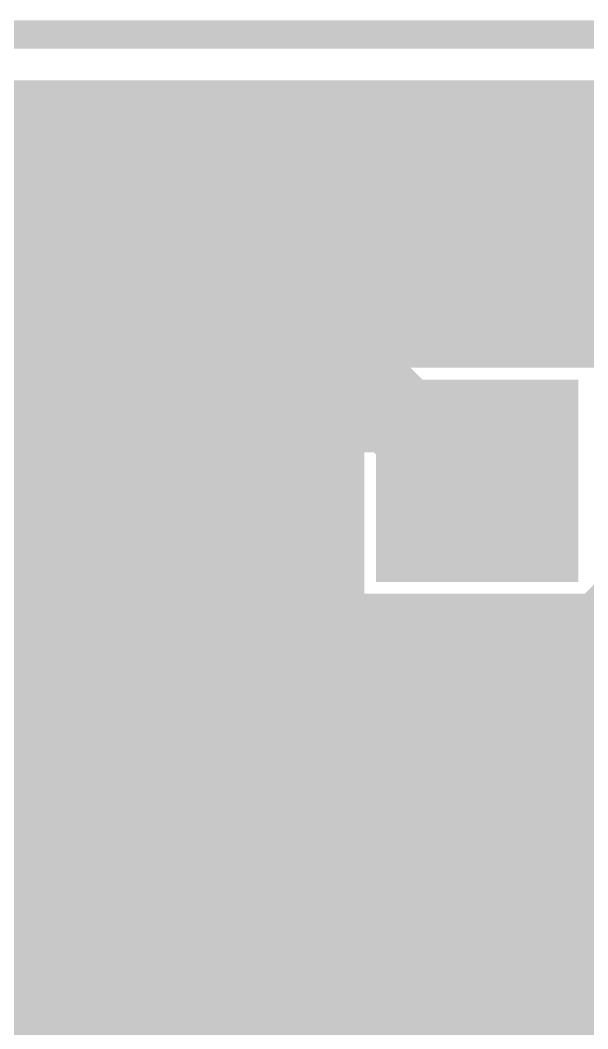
# Model space of a CAD drawing. Extents: x -7 to 100, y -42 to 30.
# Drawn here: x 31.5 to 36.54, y 21.17 to 30.13 of the extents above; entities that cross this region are included whole.
import ezdxf

# ---------------------------------------------------------------- set-up
doc = ezdxf.new("R2010")
doc.units = 0
doc.header["$MEASUREMENT"] = 0
doc.layers.get('0').update_dxf_attribs({"linetype": 'CONTINUOUS'})
for name, color, linetype in [('22-315-0_BOT', 7, 'CONTINUOUS'), ('22-315-0_DRD', 7, 'CONTINUOUS'), ('22-315-0_GND', 6, 'CONTINUOUS'), ('22-315-0_IN1', 4, 'CONTINUOUS'), ('22-315-0_SMB', 3, 'CONTINUOUS'), ('22-315-0_SMT', 5, 'CONTINUOUS'), ('22-315-0_SST', 12, 'CONTINUOUS'), ('22-315-0_TOP', 11, 'CONTINUOUS'), ('THRUHOLE_TAP', 15, 'CONTINUOUS')]:
    doc.layers.add(name, color=color, linetype=linetype)

# ---------------------------------------------------------------- blocks, each defined once
blk = doc.blocks.new('SQUARE_20')
blk.add_solid([(0.8001, 0.8001), (0.8001, -0.8001), (-0.8001, 0.8001), (-0.8001, -0.8001)])
blk = doc.blocks.new('SQUARE_71')
blk.add_solid([(0.89916, 0.89916), (0.89916, -0.89916), (-0.89916, 0.89916), (-0.89916, -0.89916)])
blk = doc.blocks.new('ROUND_84')
at = {"const_width": 0.50038}
blk.add_lwpolyline([(-0.25019, 0, 1), (0.25019, 0, 1)], format="xyb", close=True, dxfattribs=at)

msp = doc.modelspace()

# ---------------------------------------------------------------- linework, layer by layer
at = {"layer": '22-315-0_BOT'}
for points, const_width in [([(51.41976, 29.464), (5.99948, 29.464)], 0.254), ([(31.5214, 29.464), (31.5214, 25.7302)], 0.254), ([(31.75, 29.464), (31.75, 25.7302)], 0.254), ([(31.9786, 29.464), (31.9786, 25.7302)], 0.254), ([(32.2072, 29.464), (32.2072, 25.79624)], 0.254), ([(32.4358, 29.464), (32.4358, 26.02484)], 0.254), ([(32.6644, 29.464), (32.6644, 26.25344)], 0.254), ([(32.893, 29.464), (32.893, 26.48204)], 0.254), ([(33.1216, 29.464), (33.1216, 26.71064)], 0.254), ([(33.3502, 29.464), (33.3502, 26.93924)], 0.254), ([(33.5788, 29.464), (33.5788, 27.16784)], 0.254), ([(33.8074, 29.464), (33.8074, 27.39644)], 0.254), ([(34.036, 29.464), (34.036, 27.62504)], 0.254), ([(34.2646, 29.464), (34.2646, 27.85364)], 0.254), ([(34.4932, 29.464), (34.4932, 28.05176)], 0.254), ([(34.7218, 29.464), (34.7218, 28.0924)], 0.254), ([(34.9504, 29.464), (34.9504, 28.0924)], 0.254), ([(35.179, 29.464), (35.179, 28.0924)], 0.254), ([(35.4076, 29.464), (35.4076, 28.0924)], 0.254), ([(35.6362, 29.464), (35.6362, 28.0924)], 0.254), ([(35.8648, 29.464), (35.8648, 28.0924)], 0.254), ([(36.0934, 29.464), (36.0934, 28.0924)], 0.254), ([(36.322, 29.464), (36.322, 28.0924)], 0.254), ([(36.5506, 29.464), (36.5506, 28.0924)], 0.254), ([(51.32578, 29.4132), (6.08584, 29.4132)], 0.254), ([(51.08956, 29.1846), (6.41858, 29.1846)], 0.254), ([(50.86096, 28.956), (14.03604, 28.956)], 0.254), ([(-3.302, 16.891), (-3.302, 18.669), (-1.27, 20.701), (5.715, 20.701), (9.271, 24.257), (9.271, 27.559), (10.414, 28.702), (13.716, 28.702), (20.955, 21.463), (25.654, 21.463), (26.67, 20.447), (26.67, 20.193), (27.178, 19.685), (28.829, 19.685), (29.464, 20.32), (32.004, 20.32), (33.02, 21.336), (39.878, 21.336), (40.513, 20.701)], 0.2032), ([(50.63236, 28.7274), (14.26464, 28.7274)], 0.254), ([(50.40376, 28.4988), (14.49324, 28.4988)], 0.254), ([(47.1297, 28.2702), (26.72842, 28.2702)], 0.254), ([(34.47288, 28.0416), (26.72842, 28.0416)], 0.254), ([(44.704, 28.0924), (34.671, 28.0924)], 0.254), ([(34.38398, 27.97302), (32.14116, 25.7302)], 0.254), ([(34.22396, 27.813), (26.72842, 27.813)], 0.254), ([(30.48, 25.3238), (32.3088, 25.3238), (34.671, 27.686), (44.704, 27.686), (46.355, 26.035), (46.355, 24.638)], 0.2032), ([(33.99536, 27.5844), (26.72842, 27.5844)], 0.254), ([(33.76676, 27.3558), (31.2928, 27.3558)], 0.254), ([(34.83864, 27.2796), (34.72434, 27.1653)], 0.254), ([(44.53636, 27.2796), (34.83864, 27.2796)], 0.254), ([(34.9504, 27.2796), (34.9504, 27.1653)], 0.254), ([(35.179, 27.2796), (35.179, 27.1653)], 0.254), ([(35.4076, 27.2796), (35.4076, 27.1653)], 0.254), ([(35.6362, 27.2796), (35.6362, 27.1653)], 0.254), ([(35.8648, 27.2796), (35.8648, 27.1653)], 0.254), ([(36.0934, 27.2796), (36.0934, 27.1653)], 0.254), ([(36.322, 27.2796), (36.322, 27.1653)], 0.254), ([(36.5506, 27.2796), (36.5506, 27.1653)], 0.254), ([(33.53816, 27.1272), (31.2928, 27.1272)], 0.254), ([(36.6903, 27.1653), (34.72434, 27.1653)], 0.254), ([(33.30956, 26.8986), (31.2928, 26.8986)], 0.254), ([(34.4297, 26.87066), (32.6009, 25.03932)], 0.254), ([(34.4297, 26.87066), (34.4297, 24.9047)], 0.254), ([(33.08096, 26.67), (31.2928, 26.67)], 0.254), ([(34.4297, 26.67), (34.22904, 26.67)], 0.254), ([(34.2646, 26.70556), (34.2646, 21.7424)], 0.254), ([(32.85236, 26.4414), (31.2928, 26.4414)], 0.254), ([(34.4297, 26.4414), (34.00044, 26.4414)], 0.254), ([(34.036, 26.47696), (34.036, 21.7424)], 0.254), ([(33.8074, 26.24836), (33.8074, 21.7424)], 0.254), ([(32.62376, 26.2128), (31.2928, 26.2128)], 0.254), ([(34.4297, 26.2128), (33.77184, 26.2128)], 0.254), ([(32.39516, 25.9842), (31.2928, 25.9842)], 0.254), ([(34.4297, 25.9842), (33.54324, 25.9842)], 0.254), ([(33.5788, 26.01976), (33.5788, 21.7424)], 0.254), ([(33.3502, 25.79116), (33.3502, 21.7424)], 0.254), ([(32.16656, 25.7556), (31.2928, 25.7556)], 0.254), ([(32.14116, 25.7302), (31.2928, 25.7302)], 0.254), ([(34.4297, 25.7556), (33.31464, 25.7556)], 0.254), ([(34.4297, 25.527), (33.08604, 25.527)], 0.254), ([(33.1216, 25.56256), (33.1216, 21.7424)], 0.254), ([(32.893, 25.33396), (32.893, 21.72208)], 0.254), ([(34.4297, 25.2984), (32.85744, 25.2984)], 0.254), ([(34.4297, 25.0698), (32.62884, 25.0698)], 0.254), ([(32.6644, 25.10536), (32.6644, 21.55444)], 0.254), ([(32.3088, 24.9174), (31.2928, 24.9174)], 0.254), ([(31.5214, 24.9174), (31.5214, 20.7264)], 0.254), ([(31.75, 24.9174), (31.75, 20.7264)], 0.254), ([(31.9786, 24.9174), (31.9786, 20.86864)], 0.254), ([(32.2072, 24.9174), (32.2072, 21.09724)], 0.254), ([(32.4358, 24.93772), (32.4358, 21.32584)], 0.254), ([(36.6903, 24.9047), (34.4297, 24.9047)], 0.254), ([(34.4932, 24.9047), (34.4932, 21.7424)], 0.254), ([(34.7218, 24.9047), (34.7218, 21.7424)], 0.254), ([(34.9504, 24.9047), (34.9504, 21.7424)], 0.254), ([(35.179, 24.9047), (35.179, 21.7424)], 0.254), ([(35.4076, 24.9047), (35.4076, 21.7424)], 0.254), ([(35.6362, 24.9047), (35.6362, 21.7424)], 0.254), ([(35.8648, 24.9047), (35.8648, 21.7424)], 0.254), ([(36.0934, 24.9047), (36.0934, 21.7424)], 0.254), ([(36.322, 24.9047), (36.322, 21.7424)], 0.254), ([(36.5506, 24.9047), (36.5506, 21.7424)], 0.254), ([(39.8272, 24.8412), (31.2928, 24.8412)], 0.254), ([(39.8272, 24.6126), (31.2928, 24.6126)], 0.254), ([(39.8272, 24.384), (28.7782, 24.384)], 0.254), ([(39.8272, 24.1554), (26.4922, 24.1554)], 0.254), ([(39.8272, 23.9268), (28.7782, 23.9268)], 0.254), ([(39.8272, 23.6982), (28.7782, 23.6982)], 0.254), ([(39.8272, 23.4696), (28.7782, 23.4696)], 0.254), ([(39.8272, 23.241), (28.7782, 23.241)], 0.254), ([(39.8272, 23.0124), (28.7782, 23.0124)], 0.254), ([(39.8272, 22.7838), (28.7782, 22.7838)], 0.254), ([(39.8272, 22.5552), (28.7782, 22.5552)], 0.254), ([(39.8272, 22.3266), (28.7782, 22.3266)], 0.254), ([(39.8272, 22.098), (26.78684, 22.098)], 0.254), ([(46.69536, 21.8694), (27.01544, 21.8694)], 0.254), ([(39.878, 21.7424), (33.02, 21.7424)], 0.254), ([(32.75076, 21.6408), (31.2928, 21.6408)], 0.254), ([(32.73298, 21.62302), (31.83636, 20.7264)], 0.254), ([(32.52216, 21.4122), (31.2928, 21.4122)], 0.254), ([(32.29356, 21.1836), (31.2928, 21.1836)], 0.254)]:
    msp.add_lwpolyline(points, dxfattribs=dict(at, const_width=const_width))
at = {"layer": '22-315-0_BOT', "const_width": 0.254}
for points in [[(34.671, 28.0924, 0.1989133), (34.38363, 27.97337)], [(34.671, 28.0924, 0.1989133), (34.38363, 27.97337)], [(32.3088, 24.9174, 0.1989115), (32.59617, 25.03643)], [(33.02, 21.7424, 0.1989133), (32.73263, 21.62337)], [(33.02, 21.7424, 0.1989133), (32.73263, 21.62337)]]:
    msp.add_lwpolyline(points, format="xyb", dxfattribs=at)
at = {"layer": '22-315-0_DRD', "const_width": 0.254}
for points in [[(0, 0), (-7.00024, 0), (-7.00024, 29.99994), (99.9998, 29.99994), (99.9998, 0), (0, 0)], [(35.56, 26.67), (35.56, 25.4)], [(36.195, 26.035), (34.925, 26.035)]]:
    msp.add_lwpolyline(points, dxfattribs=at)
at = {"layer": '22-315-0_GND', "const_width": 0.254}
msp.add_lwpolyline([(0, 0), (-7.00024, 0), (-7.00024, 29.99994), (99.9998, 29.99994), (99.9998, 0), (0, 0)], dxfattribs=at)
at = {"layer": '22-315-0_IN1', "const_width": 0.254}
for points in [[(99.441, 29.337), (29.1338, 29.337)], [(99.441, 29.3116), (29.1338, 29.3116)], [(31.5976, 29.337), (31.5976, 2.25552)], [(31.8262, 29.337), (31.8262, 0.508)], [(32.0548, 29.337), (32.0548, 0.508)], [(32.2834, 29.337), (32.2834, 0.508)], [(32.512, 29.337), (32.512, 0.508)], [(32.7406, 29.337), (32.7406, 0.508)], [(32.9692, 29.337), (32.9692, 0.508)], [(33.1978, 29.337), (33.1978, 16.73098)], [(33.4264, 29.337), (33.4264, 16.96212)], [(33.655, 29.337), (33.655, 17.05102)], [(33.8836, 29.337), (33.8836, 17.05356)], [(34.1122, 29.337), (34.1122, 16.97736)], [(34.3408, 29.337), (34.3408, 16.76908)], [(34.5694, 29.337), (34.5694, 27.1653)], [(34.798, 29.337), (34.798, 27.1653)], [(35.0266, 29.337), (35.0266, 27.1653)], [(35.2552, 29.337), (35.2552, 27.1653)], [(35.4838, 29.337), (35.4838, 27.1653)], [(35.7124, 29.337), (35.7124, 27.1653)], [(35.941, 29.337), (35.941, 27.1653)], [(36.1696, 29.337), (36.1696, 27.1653)], [(36.3982, 29.337), (36.3982, 27.1653)], [(36.6268, 29.337), (36.6268, 27.1653)], [(99.441, 29.083), (29.1338, 29.083)], [(99.441, 28.8544), (29.1338, 28.8544)], [(99.441, 28.6258), (29.1338, 28.6258)], [(47.1297, 28.3972), (29.1338, 28.3972)], [(47.1297, 28.1686), (29.1338, 28.1686)], [(47.1297, 27.94), (29.1338, 27.94)], [(47.1297, 27.7114), (29.1338, 27.7114)], [(47.1297, 27.4828), (29.1338, 27.4828)], [(47.1297, 27.2542), (29.1338, 27.2542)], [(36.6903, 27.1653), (34.4297, 27.1653), (34.4297, 24.9047)], [(34.4297, 27.0256), (29.1338, 27.0256)], [(34.4297, 26.797), (29.1338, 26.797)], [(34.4297, 26.5684), (29.1338, 26.5684)], [(34.4297, 26.3398), (29.1338, 26.3398)], [(34.4297, 26.1112), (29.1338, 26.1112)], [(34.4297, 25.8826), (29.1338, 25.8826)], [(34.4297, 25.654), (29.1338, 25.654)], [(34.4297, 25.4254), (29.1338, 25.4254)], [(34.4297, 25.1968), (29.1338, 25.1968)], [(34.4297, 24.9682), (29.1338, 24.9682)], [(36.6903, 24.9047), (34.4297, 24.9047)], [(34.5694, 24.9047), (34.5694, 0.508)], [(34.798, 24.9047), (34.798, 0.508)], [(35.0266, 24.9047), (35.0266, 20.35302)], [(35.2552, 24.9047), (35.2552, 20.64766)], [(35.4838, 24.9047), (35.4838, 20.828)], [(35.7124, 24.9047), (35.7124, 20.9423)], [(35.941, 24.9047), (35.941, 21.0058)], [(36.1696, 24.9047), (36.1696, 21.0312)], [(36.3982, 24.9047), (36.3982, 21.01596)], [(36.6268, 24.9047), (36.6268, 20.96008)], [(45.6819, 24.7396), (29.1338, 24.7396)], [(45.68698, 24.511), (29.1338, 24.511)], [(45.77588, 24.2824), (29.1338, 24.2824)], [(46.00702, 24.0538), (29.1338, 24.0538)], [(56.25338, 23.8252), (29.1338, 23.8252)], [(58.63844, 23.5966), (29.1338, 23.5966)], [(41.66616, 23.368), (29.1338, 23.368)], [(41.3639, 23.1394), (29.1338, 23.1394)], [(41.25214, 22.9108), (29.1338, 22.9108)], [(41.23182, 22.6822), (29.1338, 22.6822)], [(41.29024, 22.4536), (29.1338, 22.4536)], [(41.45788, 22.225), (29.1338, 22.225)], [(46.95444, 21.9964), (29.1338, 21.9964)], [(46.59122, 21.7678), (29.1338, 21.7678)], [(46.46676, 21.5392), (29.1338, 21.5392)], [(40.21074, 21.3106), (29.1338, 21.3106)], [(39.94912, 21.082), (29.1338, 21.082)]]:
    msp.add_lwpolyline(points, dxfattribs=at)
at = {"layer": '22-315-0_SST'}
for points, const_width in [([(45.50918, 23.6855), (45.50918, 29.43352), (33.1089, 29.43352), (33.1089, 23.6855), (45.50918, 23.6855)], 0.20066), ([(33.1089, 25.53462), (33.9598, 25.53462), (33.9598, 28.58516), (44.70908, 28.58516), (44.70908, 25.53462), (45.50918, 25.53462)], 0.20066), ([(34.85896, 28.58516), (34.85896, 28.53436), (35.5092, 27.73426)], 0.20066), ([(36.21024, 28.58516), (34.85896, 28.58516)], 0.20066), ([(35.02914, 28.58516), (35.02914, 28.32608)], 0.20066), ([(35.20694, 28.58516), (35.20694, 28.1051)], 0.20066), ([(35.38728, 28.58516), (35.38728, 27.88412)], 0.20066), ([(36.21024, 28.58516), (35.5092, 27.73426)], 0.20066), ([(35.56762, 28.58516), (35.56762, 27.80284)], 0.20066), ([(35.74796, 28.58516), (35.74796, 28.02128)], 0.20066), ([(35.92576, 28.58516), (35.92576, 28.24226)], 0.20066), ([(36.1061, 28.58516), (36.1061, 28.4607)], 0.20066), ([(36.09086, 28.44292), (34.93516, 28.44292)], 0.20066), ([(31.877, 25.019), (26.543, 25.019), (26.543, 28.321), (31.877, 28.321), (31.877, 25.019)], 0.1524), ([(35.94354, 28.26258), (35.07994, 28.26258)], 0.20066), ([(35.79622, 28.08224), (35.22726, 28.08224)], 0.20066), ([(35.6489, 27.9019), (35.37204, 27.9019)], 0.20066), ([(32.51962, 24.22144), (32.6898, 24.27986), (32.6898, 24.63546), (32.51962, 24.69388), (32.1818, 24.69388), (32.01162, 24.57704), (32.01162, 24.22144), (31.6738, 24.22144), (31.6738, 24.69388)], 0.1524), ([(33.1089, 24.23414), (33.1089, 24.58466), (45.50918, 24.58466)], 0.20066), ([(32.35198, 23.85568), (32.35198, 23.38324), (31.6738, 23.61946), (31.6738, 23.73884), (32.6898, 23.73884)], 0.1524), ([(34.8742, 23.36292), (34.8742, 22.60854)], 0.254), ([(35.1028, 23.32228), (35.1028, 22.64918)], 0.254), ([(34.6456, 23.24608), (34.6456, 22.72792)], 0.254), ([(35.26028, 23.1648), (34.58718, 23.1648)], 0.254), ([(34.19602, 23.04034), (33.99536, 23.04542), (33.99536, 11.24966), (41.88968, 11.24966), (41.88968, 23.04034), (34.19602, 23.04034)], 0.20066), ([(32.51962, 23.01748), (32.6898, 22.95906), (32.6898, 22.60346), (32.51962, 22.54504), (31.84398, 22.54504), (31.6738, 22.60346), (31.6738, 22.95906), (31.84398, 23.01748)], 0.1524), ([(35.30092, 22.9362), (34.54654, 22.9362)], 0.254), ([(35.18408, 22.7076), (34.66592, 22.7076)], 0.254), ([(34.6329, 22.62886), (34.6329, 21.66112)], 0.20066), ([(34.81324, 22.65426), (34.81324, 21.63572)], 0.20066), ([(34.99358, 22.61362), (34.99358, 21.67636)], 0.20066), ([(34.45256, 22.52472), (34.45256, 21.76526)], 0.20066), ([(35.13582, 22.52218), (34.45256, 22.52218)], 0.20066), ([(35.17138, 22.48662), (35.17138, 21.80336)], 0.20066), ([(35.26282, 22.34438), (34.32556, 22.34438)], 0.20066), ([(35.30346, 22.16404), (34.28492, 22.16404)], 0.20066), ([(35.27806, 21.9837), (34.31032, 21.9837)], 0.20066), ([(35.17392, 21.80336), (34.41446, 21.80336)], 0.20066)]:
    msp.add_lwpolyline(points, dxfattribs=dict(at, const_width=const_width))
for points, const_width in [([(34.925, 23.368, 0.4142136), (34.544, 22.987)], 0.254), ([(35.306, 22.987, 0.4142136), (34.925, 23.368)], 0.254), ([(34.544, 22.987, 0.4142136), (34.925, 22.606)], 0.254), ([(34.925, 22.606, 0.4142136), (35.306, 22.987)], 0.254), ([(34.79546, 22.65426, 0.4142136), (34.28746, 22.14626)], 0.20066), ([(35.30346, 22.14626, 0.4142136), (34.79546, 22.65426)], 0.20066), ([(34.28492, 22.14626, 0.4142136), (34.79546, 21.63572)], 0.20066), ([(34.79546, 21.63572, 0.4142136), (35.306, 22.14626)], 0.20066)]:
    msp.add_lwpolyline(points, format="xyb", dxfattribs=dict(at, const_width=const_width))
at = {"layer": '22-315-0_TOP'}
for points, const_width in [([(21.7678, 26.67), (21.7678, 28.3718), (22.479, 29.083), (87.376, 29.083), (89.42578, 27.03322), (89.42578, 26.67), (90.06078, 26.035)], 0.762), ([(47.0789, 28.321), (30.0609, 28.321)], 0.254), ([(31.49092, 28.321), (31.49092, 27.8765)], 0.254), ([(31.71952, 28.321), (31.71952, 27.8765)], 0.254), ([(31.94812, 28.321), (31.94812, 27.432)], 0.254), ([(32.17672, 28.321), (32.17672, 27.432)], 0.254), ([(32.40532, 28.321), (32.40532, 27.432)], 0.254), ([(32.63392, 28.321), (32.63392, 27.432)], 0.254), ([(32.86252, 28.321), (32.86252, 27.432)], 0.254), ([(33.09112, 28.321), (33.09112, 27.432)], 0.254), ([(33.31972, 28.321), (33.31972, 27.432)], 0.254), ([(33.54832, 28.321), (33.54832, 27.432)], 0.254), ([(33.77692, 28.321), (33.77692, 27.432)], 0.254), ([(34.00552, 28.321), (34.00552, 27.432)], 0.254), ([(34.23412, 28.321), (34.23412, 27.432)], 0.254), ([(34.46272, 28.321), (34.46272, 27.432)], 0.254), ([(34.69132, 28.321), (34.69132, 27.432)], 0.254), ([(34.91992, 28.321), (34.91992, 27.42184)], 0.254), ([(35.14852, 28.321), (35.14852, 27.34564)], 0.254), ([(35.37712, 28.321), (35.37712, 27.2161)], 0.254), ([(35.60572, 28.321), (35.60572, 27.2161)], 0.254), ([(35.83432, 28.321), (35.83432, 27.2161)], 0.254), ([(36.06292, 28.321), (36.06292, 27.2161)], 0.254), ([(36.29152, 28.321), (36.29152, 27.2161)], 0.254), ([(36.52012, 28.321), (36.52012, 27.2161)], 0.254), ([(47.0789, 28.2702), (30.0609, 28.2702)], 0.254), ([(47.0789, 28.0416), (30.0609, 28.0416)], 0.254), ([(31.8643, 27.8765), (30.0609, 27.8765)], 0.254), ([(31.8643, 27.8765), (31.8643, 27.432)], 0.254), ([(47.0789, 27.813), (31.8643, 27.813)], 0.254), ([(47.0789, 27.5844), (31.8643, 27.5844)], 0.254), ([(34.798, 27.432), (31.8643, 27.432)], 0.254), ([(47.0789, 27.3558), (35.13074, 27.3558)], 0.254), ([(36.7411, 27.2161), (35.32886, 27.2161)], 0.254), ([(35.56, 26.035), (35.433, 26.035), (34.798, 26.67), (30.9372, 26.67)], 0.762), ([(38.05936, 26.035), (35.39236, 23.368), (32.766, 23.368), (31.623, 24.511), (30.3911, 24.511), (29.21, 25.6921)], 0.762), ([(38.05936, 26.035), (35.39236, 23.368), (32.766, 23.368), (32.766, 21.463), (31.623, 20.32), (30.41904, 20.32)], 0.762), ([(37.9603, 24.85898), (35.93592, 22.83206)], 0.254), ([(42.21734, 23.4696), (36.57092, 23.4696)], 0.254), ([(36.52012, 23.4188), (36.52012, 21.0439)], 0.254), ([(31.8008, 23.25624), (32.004, 23.05304)], 0.254), ([(31.8008, 23.25624), (31.8008, 21.87956)], 0.254), ([(36.29152, 23.1902), (36.29152, 21.07946)], 0.254), ([(42.44594, 23.241), (36.34232, 23.241)], 0.254), ([(31.94812, 23.10892), (31.94812, 21.72208)], 0.254), ([(32.004, 23.0124), (31.8008, 23.0124)], 0.254), ([(32.004, 23.05304), (32.004, 21.77796)], 0.254), ([(42.67454, 23.0124), (36.11372, 23.0124)], 0.254), ([(36.06292, 22.9616), (36.06292, 21.07438)], 0.254), ([(32.004, 22.7838), (31.8008, 22.7838)], 0.254), ([(35.83432, 22.7457), (35.83432, 21.03374)], 0.254), ([(42.90314, 22.7838), (35.88004, 22.7838)], 0.254), ([(35.60572, 22.63648), (35.60572, 20.95246)], 0.254), ([(32.004, 22.5552), (31.8008, 22.5552)], 0.254), ([(35.39236, 22.606), (33.528, 22.606)], 0.254), ([(33.528, 22.606), (33.528, 21.463)], 0.254), ([(43.13174, 22.5552), (33.528, 22.5552)], 0.254), ([(33.54832, 22.606), (33.54832, 19.89328)], 0.254), ([(33.77692, 22.606), (33.77692, 20.12188)], 0.254), ([(34.00552, 22.606), (34.00552, 20.32508)], 0.254), ([(34.23412, 22.606), (34.23412, 20.42414)], 0.254), ([(34.46272, 22.606), (34.46272, 20.447)], 0.254), ([(34.69132, 22.606), (34.69132, 20.447)], 0.254), ([(34.91992, 22.606), (34.91992, 20.447)], 0.254), ([(35.14852, 22.606), (35.14852, 20.60956)], 0.254), ([(35.37712, 22.606), (35.37712, 20.81784)], 0.254), ([(32.004, 22.3266), (31.8008, 22.3266)], 0.254), ([(43.2689, 22.3266), (33.528, 22.3266)], 0.254), ([(32.004, 22.098), (31.8008, 22.098)], 0.254), ([(43.2689, 22.098), (33.528, 22.098)], 0.254), ([(32.004, 21.8694), (21.336, 21.8694)], 0.254), ([(31.8008, 21.87956), (29.03982, 21.87956)], 0.254), ([(31.49092, 21.87956), (31.49092, 21.30044)], 0.254), ([(31.71952, 21.87956), (31.71952, 21.49348)], 0.254), ([(43.2689, 21.8694), (33.528, 21.8694)], 0.254), ([(32.004, 21.77796), (31.52648, 21.30044)], 0.254), ([(31.86684, 21.6408), (21.336, 21.6408)], 0.254), ([(43.2689, 21.6408), (33.528, 21.6408)], 0.254), ([(31.63824, 21.4122), (21.336, 21.4122)], 0.254), ([(40.34536, 21.4122), (33.52546, 21.4122)], 0.254), ([(31.52648, 21.30044), (29.03982, 21.30044)], 0.254), ([(39.96436, 21.1836), (33.47466, 21.1836)], 0.254)]:
    msp.add_lwpolyline(points, dxfattribs=dict(at, const_width=const_width))
at = {"layer": '22-315-0_TOP', "const_width": 0.254}
for points in [[(35.32886, 27.2161, 0.1952375), (34.798, 27.4316)], [(35.32886, 27.2161, 0.1952375), (34.798, 27.4316)], [(35.39236, 22.606, 0.1989119), (35.93118, 22.82918)], [(35.39236, 22.606, 0.1989119), (35.93118, 22.82918)], [(33.30448, 20.92452, 0.1989124), (33.52752, 21.463)], [(36.195, 21.082, 0.2537151), (35.0241, 20.44697)], [(37.592, 19.685, 0.4142136), (36.195, 21.082)]]:
    msp.add_lwpolyline(points, format="xyb", dxfattribs=at)

# ---------------------------------------------------------------- block references
at = {"layer": '22-315-0_BOT'}
msp.add_blockref('SQUARE_20', (35.56, 26.035), dxfattribs=at)
at = {"layer": '22-315-0_GND'}
msp.add_blockref('SQUARE_71', (35.56, 26.035), dxfattribs=at)
at = {"layer": '22-315-0_IN1'}
msp.add_blockref('SQUARE_20', (35.56, 26.035), dxfattribs=at)
at = {"layer": '22-315-0_SMB'}
msp.add_blockref('SQUARE_20', (35.56, 26.035), dxfattribs=at)
at = {"layer": '22-315-0_SMT'}
msp.add_blockref('SQUARE_20', (35.56, 26.035), dxfattribs=at)
at = {"layer": '22-315-0_TOP'}
msp.add_blockref('SQUARE_20', (35.56, 26.035), dxfattribs=at)
at = {"layer": 'THRUHOLE_TAP'}
msp.add_blockref('ROUND_84', (35.56, 26.035), dxfattribs=at)

doc.saveas('drawing.dxf')
